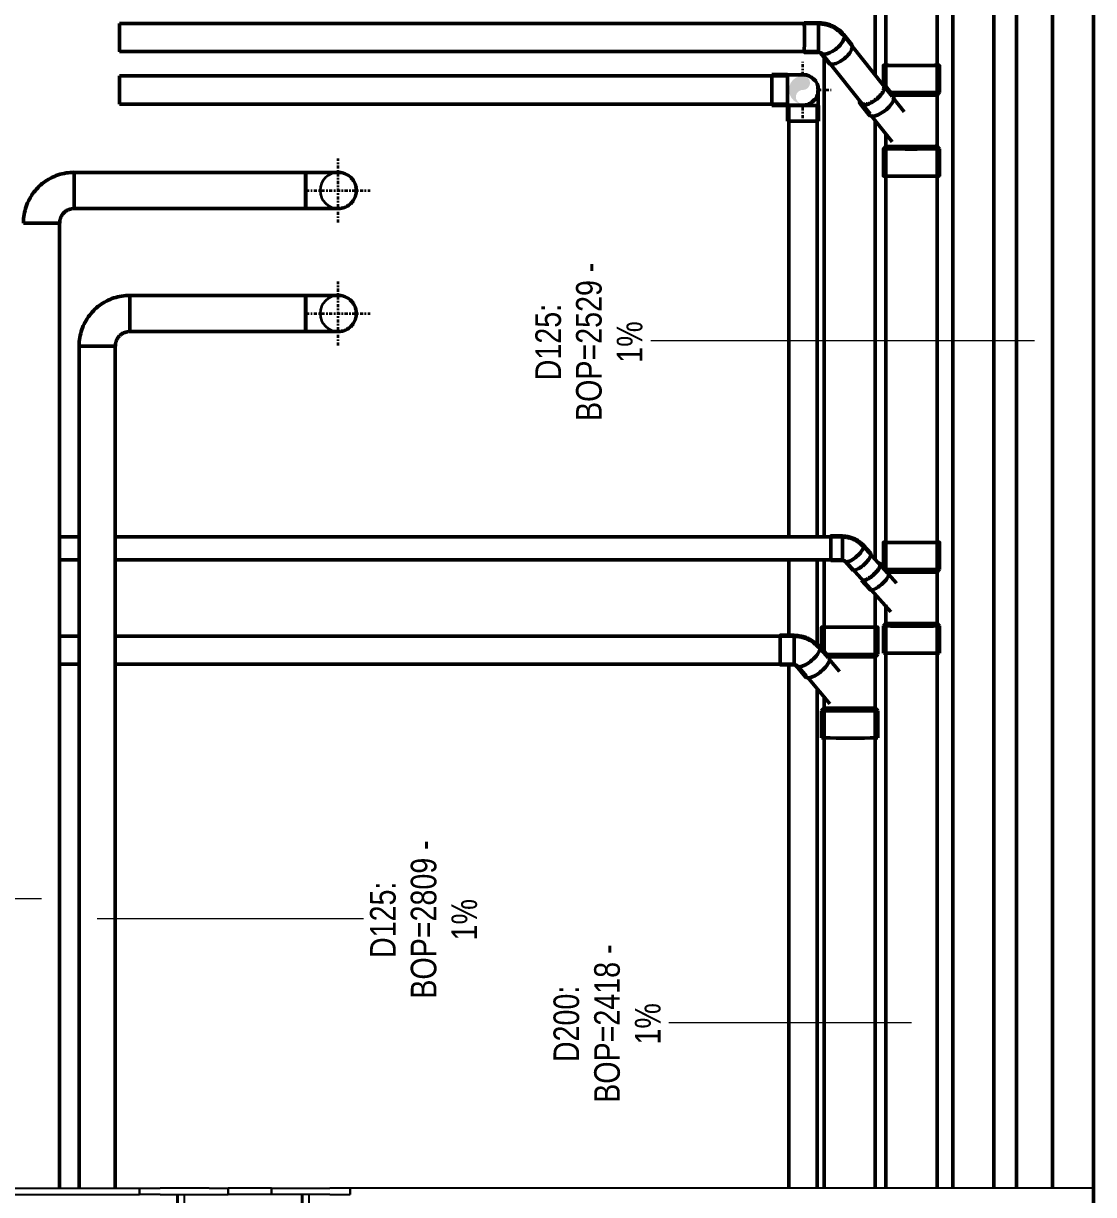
# Model space of a CAD drawing. Header units: millimetres. Extents: x -108050 to 96605, y 58136 to 140997.
# Drawn here: x -93183 to -89009, y 97613 to 102182 of the extents above; entities that cross this region are included whole.
import ezdxf

# ---------------------------------------------------------------- set-up
doc = ezdxf.new("R2010")
doc.units = ezdxf.units.MM
doc.linetypes.add('Center', pattern=[29.999999, 12, -6, 6, -6])
for name, color, linetype, lineweight in [('E-CABL-TRAY', 211, 'Continuous', 25), ('M-HVAC-DUCT', 70, 'Continuous', 50), ('P-PIPE', 3, 'Continuous', 50), ('P-PIPE-CNTR', 3, 'Center', 35), ('P-PIPE-IDEN', 2, 'Continuous', 9)]:
    doc.layers.add(name, color=color, linetype=linetype, lineweight=lineweight)
doc.styles.add('Arial', font='arial.ttf', dxfattribs={"width": 0.8, "height": 100})

# ---------------------------------------------------------------- blocks, each defined once
blk = doc.blocks.new('DSC_uPVC_Elbow_TienPhong - Standard-1995421-HẦM')
at = {"layer": 'P-PIPE'}
for p, q in [((-90203.1, 101861.8), (-90203.1, 101800.8)), ((-90201.8, 101861.8), (-90201.8, 101864.2)), ((-90082.5, 101800.8), (-90082.5, 101861.8))]:
    blk.add_line(p, q, dxfattribs=at)
at = {"layer": 'P-PIPE', "flags": 128}
blk.add_lwpolyline([(-90083.8, 101911.7), (-90083.8, 101910.3), (-90083.8, 101908.8), (-90083.8, 101907.3), (-90083.8, 101905.6), (-90083.8, 101903.9), (-90083.8, 101902.1), (-90083.8, 101900.3), (-90083.8, 101898.3), (-90083.8, 101896.4), (-90083.8, 101894.3), (-90083.8, 101892.3), (-90083.8, 101890.1), (-90083.8, 101887.9), (-90083.8, 101885.7), (-90083.8, 101883.5), (-90083.8, 101881.2), (-90083.8, 101878.9), (-90083.8, 101876.5), (-90083.8, 101874.1), (-90083.8, 101871.7), (-90083.8, 101869.3), (-90083.8, 101866.9), (-90083.8, 101864.4), (-90083.8, 101862), (-90083.8, 101861.8)], dxfattribs=at)
at = {"layer": 'P-PIPE'}
for centre, start_param, end_param in [((-90142.8, 101861.8), 2.879793, 3.141593), ((-90142.8, 101861.8), 3.141593, 6.283185), ((-90142.8, 101861.8), 0, 0.261799), ((-90142.8, 101800.8), 3.141593, 6.283185)]:
    blk.add_ellipse(centre, major_axis=(60.3, 0), ratio=0.007, start_param=start_param, end_param=end_param, dxfattribs=at)
blk = doc.blocks.new('DSC_uPVC_Elbow_TienPhong - Standard-1995428-HẦM')
at = {"layer": 'P-PIPE'}
for p, q in [((-90203.5, 101982.7), (-90264.5, 101982.7)), ((-90264.5, 101862.1), (-90203.5, 101862.1))]:
    blk.add_line(p, q, dxfattribs=at)
at = {"layer": 'P-PIPE', "flags": 128}
for points in [[(-90142.8, 101981.4), (-90142.9, 101981.4), (-90143, 101981.4), (-90143.3, 101981.4), (-90143.6, 101981.4), (-90144, 101981.4), (-90144.6, 101981.4), (-90145.2, 101981.4), (-90145.9, 101981.4), (-90146.7, 101981.4), (-90147.6, 101981.4), (-90148.6, 101981.4), (-90149.7, 101981.4), (-90150.9, 101981.4), (-90152.1, 101981.4), (-90153.5, 101981.4), (-90154.9, 101981.4), (-90156.4, 101981.4), (-90157.9, 101981.4), (-90159.6, 101981.4), (-90161.3, 101981.4), (-90163.1, 101981.4), (-90164.9, 101981.4), (-90166.8, 101981.4), (-90168.8, 101981.4), (-90170.8, 101981.4), (-90172.9, 101981.4), (-90175, 101981.4), (-90177.2, 101981.4), (-90179.4, 101981.4), (-90181.7, 101981.4), (-90184, 101981.4), (-90186.3, 101981.4), (-90188.6, 101981.4), (-90191, 101981.4), (-90193.4, 101981.4), (-90195.8, 101981.4), (-90198.2, 101981.4), (-90200.7, 101981.4), (-90203.1, 101981.4), (-90203.5, 101981.4)], [(-90203.5, 101863.4), (-90201, 101863.4), (-90198.6, 101863.4), (-90196.2, 101863.4), (-90193.8, 101863.4), (-90191.4, 101863.4), (-90189, 101863.4), (-90186.6, 101863.4), (-90184.3, 101863.4), (-90182, 101863.4), (-90179.7, 101863.4), (-90177.5, 101863.4), (-90175.3, 101863.4), (-90173.2, 101863.4), (-90171.1, 101863.4), (-90169.1, 101863.4), (-90167.1, 101863.4), (-90165.2, 101863.4), (-90163.3, 101863.4), (-90161.6, 101863.4), (-90159.8, 101863.4), (-90158.2, 101863.4), (-90156.6, 101863.4), (-90155.1, 101863.4), (-90153.7, 101863.4), (-90152.3, 101863.4), (-90151, 101863.4), (-90149.9, 101863.4), (-90148.8, 101863.4), (-90147.8, 101863.4), (-90146.8, 101863.4), (-90146, 101863.4), (-90145.3, 101863.4), (-90144.6, 101863.4), (-90144.1, 101863.4), (-90143.6, 101863.4), (-90143.3, 101863.4), (-90143, 101863.4), (-90142.9, 101863.4), (-90142.8, 101863.4)]]:
    blk.add_lwpolyline(points, dxfattribs=at)
at = {"layer": 'P-PIPE'}
for radius, start, end in [(60.3, 90, 102.3235), (59, 94.5674, 96.442), (60.3, 270, 90), (59, 77.0809, 89.9947), (59, 40, 67.3966), (59, 0, 11.7702), (59, 266.9959, 320), (59, 330.6457, 340), (59, 348.2519, 0), (60.3, 259.4881, 270)]:
    blk.add_arc((-90142.8, 101922.4), radius, start, end, dxfattribs=at)
for centre, major_axis, start_param, end_param in [((-90264.5, 101922.4), (0, 60.3), 0, 0.404751), ((-90264.5, 101922.4), (0, 60.3), 3.141593, 6.283185), ((-90264.5, 101922.4), (0, 55), 5.759587, 6.283185), ((-90203.5, 101922.4), (0, 60.3), 3.141593, 6.283185), ((-90264.5, 101922.4), (0, 60.3), 2.736842, 3.141593), ((-90264.5, 101922.4), (0, 55), 3.141593, 3.665191)]:
    blk.add_ellipse(centre, major_axis=major_axis, ratio=0.005, start_param=start_param, end_param=end_param, dxfattribs=at)
blk = doc.blocks.new('DSC_uPVC_Elbow_TienPhong - Standard-2086391-HẦM')
at = {"layer": 'P-PIPE'}
for p, q in [((-90082.6, 102184.8), (-90137.6, 102184.8)), ((-89952.4, 102099.8), (-89983.3, 102138.6)), ((-90137.6, 102068.8), (-90082.6, 102068.8)), ((-90074.1, 102066.4), (-90043.2, 102027.5))]:
    blk.add_line(p, q, dxfattribs=at)
at = {"layer": 'P-PIPE', "flags": 128}
for points in [[(-89983.9, 102138.1), (-89987, 102141.8), (-89990.2, 102145.3), (-89993.5, 102148.7), (-89996.9, 102151.9), (-90000.4, 102155), (-90004.1, 102157.9), (-90007.9, 102160.7), (-90011.7, 102163.3), (-90015.7, 102165.8), (-90019.7, 102168.1), (-90023.8, 102170.3), (-90027.9, 102172.3), (-90032.2, 102174.1), (-90036.5, 102175.8), (-90040.8, 102177.3), (-90045.2, 102178.7), (-90049.6, 102179.9), (-90054.1, 102181), (-90058.6, 102181.9), (-90063.1, 102182.6), (-90067.6, 102183.2), (-90072.2, 102183.7), (-90076.7, 102184), (-90081.3, 102184.1), (-90082.6, 102184.1)], [(-89986.9, 102135.8), (-89989.8, 102139.3), (-89992.9, 102142.7), (-89996.1, 102146), (-89999.4, 102149.1), (-90002.8, 102152.1), (-90006.4, 102154.9), (-90010, 102157.6), (-90013.8, 102160.2), (-90017.6, 102162.6), (-90021.5, 102164.8), (-90025.5, 102166.9), (-90029.5, 102168.9), (-90033.6, 102170.6), (-90037.8, 102172.3), (-90042, 102173.8), (-90046.2, 102175.1), (-90050.5, 102176.3), (-90054.9, 102177.3), (-90059.2, 102178.2), (-90063.6, 102178.9), (-90068, 102179.5), (-90072.5, 102179.9), (-90076.9, 102180.2), (-90081.3, 102180.3), (-90082.6, 102180.3)], [(-90082.6, 102069.6), (-90082, 102069.6), (-90081.3, 102069.5), (-90080.7, 102069.5), (-90080, 102069.4), (-90079.4, 102069.3), (-90078.8, 102069.2), (-90078.2, 102069.1), (-90077.7, 102068.9), (-90077.2, 102068.8), (-90076.7, 102068.6), (-90076.2, 102068.4), (-90075.8, 102068.2), (-90075.4, 102068), (-90075, 102067.9), (-90074.7, 102067.7), (-90074.4, 102067.5), (-90074.2, 102067.4), (-90074, 102067.2), (-90073.8, 102067.1), (-90073.7, 102067), (-90073.6, 102066.9), (-90073.5, 102066.8), (-90073.5, 102066.8)]]:
    blk.add_lwpolyline(points, dxfattribs=at)
at = {"layer": 'P-PIPE'}
for centre, major_axis, ratio, start_param, end_param in [((-90137.6, 102126.8), (0, 58), 0.005, 0, 0.305639), ((-90137.6, 102126.8), (0, 58), 0.005, 4.167118, 6.261513), ((-90137.6, 102127.3), (0, 55), 0.005, 5.999714, 6.261513), ((-90082.6, 102126.8), (0, 58), 0.005, 6.05279, 6.261513), ((-90082.6, 102126.8), (0, 58), 0.005, 4.167118, 5.999714), ((-90028.7, 102102.5), (44.8, 35.6), 0.431105, 3.165343, 5.957869), ((-90028.7, 102102.5), (45.4, 36.1), 0.431105, 4.387073, 6.481468), ((-90028.7, 102102.5), (44.8, 35.6), 0.431105, 5.957869, 6.306935), ((-90137.6, 102126.8), (0, 58), 0.005, 2.858121, 4.167118), ((-90082.6, 102126.8), (0, 58), 0.005, 3.11992, 4.167118), ((-90028.7, 102102.5), (45.4, 36.1), 0.431105, 3.141593, 4.387073), ((-89997.8, 102063.6), (45.4, 36.1), 0.431105, 4.387073, 6.283185), ((-89997.8, 102063.6), (45.4, 36.1), 0.431105, 3.078076, 4.387073)]:
    blk.add_ellipse(centre, major_axis=major_axis, ratio=ratio, start_param=start_param, end_param=end_param, dxfattribs=at)
blk = doc.blocks.new('M_Elbow - Welded - Generic - Standard-2092714-HẦM')
at = {"layer": 'P-PIPE'}
for p, q in [((-68.2, 127), (-70.7, 127)), ((-61.2, 127), (-68.2, 127)), ((-50, 127), (-61.2, 127)), ((-35.3, 127), (-50, 127)), ((-18.3, 127), (-35.3, 127)), ((18.3, 127), (-18.3, 127)), ((35.3, 127), (18.3, 127)), ((50, 127), (35.3, 127)), ((61.2, 127), (50, 127)), ((68.2, 127), (61.2, 127)), ((70.6, 127), (68.2, 127)), ((-127, 70.6), (-127, 68.2)), ((-127, 68.2), (-127, 61.2)), ((-127, 61.2), (-127, 50)), ((-127, 50), (-127, 35.3)), ((-127, 35.3), (-127, 18.3)), ((-127, 18.3), (-127, -18.3)), ((-127, -18.3), (-127, -35.3)), ((-127, -35.3), (-127, -50)), ((-127, -50), (-127, -61.2)), ((-127, -61.2), (-127, -68.2)), ((-127, -68.2), (-127, -70.7))]:
    blk.add_line(p, q, dxfattribs=at)
at = {"layer": 'P-PIPE', "flags": 128}
for points in [[(-70.7, 127), (-70.7, 124.7), (-70.8, 122.5), (-71.1, 120.3), (-71.4, 118), (-71.8, 115.8), (-72.3, 113.6), (-72.8, 111.4), (-73.5, 109.3), (-74.3, 107.1), (-75.1, 105.1), (-76, 103), (-77, 101), (-78.1, 99), (-79.3, 97.1), (-80.5, 95.2), (-81.8, 93.3), (-83.2, 91.6), (-84.6, 89.8), (-86.2, 88.2), (-87.7, 86.6), (-89.4, 85), (-91.1, 83.6), (-92.9, 82.2), (-94.7, 80.8), (-96.6, 79.6), (-98.5, 78.4), (-100.4, 77.3), (-102.4, 76.3), (-104.5, 75.3), (-106.6, 74.5), (-108.7, 73.7), (-110.8, 73), (-113, 72.4), (-115.2, 71.9), (-117.4, 71.5), (-119.7, 71.1), (-121.9, 70.9), (-124.1, 70.7), (-126.4, 70.7), (-127, 70.6)], [(-127, -70.7), (-119.1, -70.5), (-111.2, -70), (-103.3, -69.2), (-95.5, -68.1), (-87.7, -66.7), (-80, -65), (-72.4, -63), (-64.8, -60.6), (-57.4, -58), (-50, -55), (-42.8, -51.8), (-35.7, -48.3), (-28.8, -44.5), (-22, -40.5), (-15.4, -36.1), (-9, -31.5), (-2.7, -26.7), (3.3, -21.6), (9.2, -16.3), (14.8, -10.7), (20.2, -4.9), (25.3, 1.1), (30.3, 7.3), (34.9, 13.6), (39.3, 20.2), (43.5, 26.9), (47.3, 33.8), (50.9, 40.9), (54.2, 48.1), (57.2, 55.4), (59.9, 62.8), (62.4, 70.3), (64.5, 77.9), (66.3, 85.6), (67.8, 93.4), (69, 101.2), (69.8, 109.1), (70.4, 117), (70.6, 124.9), (70.6, 127)]]:
    blk.add_lwpolyline(points, dxfattribs=at)
blk = doc.blocks.new('M_Elbow - Welded - Generic - Standard-V247-HẦM')
at = {"layer": 'P-PIPE'}
for p, q in [((71930, 101087.1), (71930, 101089.6)), ((71930, 101080.1), (71930, 101087.1)), ((71930, 101068.9), (71930, 101080.1)), ((71930, 101054.2), (71930, 101068.9)), ((71930, 101037.2), (71930, 101054.2)), ((71930, 101018.9), (71930, 101037.2)), ((71930, 101000.6), (71930, 101018.9)), ((71930, 100983.6), (71930, 101000.6)), ((71930, 100968.9), (71930, 100983.6)), ((71930, 100957.7), (71930, 100968.9)), ((71930, 100950.7), (71930, 100957.7)), ((71930, 100948.3), (71930, 100950.7))]:
    blk.add_line(p, q, dxfattribs=at)
at = {"layer": 'P-PIPE', "flags": 128}
for points in [[(71732.3, 101018.9), (71732.4, 101021.7), (71732.5, 101024.6), (71732.8, 101027.4), (71733.2, 101030.2), (71733.7, 101032.9), (71734.3, 101035.7), (71735.1, 101038.4), (71735.9, 101041.1), (71736.8, 101043.8), (71737.9, 101046.4), (71739, 101049), (71740.3, 101051.5), (71741.6, 101054), (71743.1, 101056.4), (71744.6, 101058.8), (71746.3, 101061.1), (71748, 101063.3), (71749.8, 101065.5), (71751.7, 101067.6), (71753.7, 101069.6), (71755.8, 101071.5), (71757.9, 101073.4), (71760.2, 101075.1), (71762.4, 101076.8), (71764.8, 101078.4), (71767.2, 101079.8), (71769.7, 101081.2), (71772.2, 101082.5), (71774.7, 101083.7), (71777.4, 101084.8), (71780, 101085.7), (71782.7, 101086.6), (71785.4, 101087.3), (71788.2, 101088), (71790.9, 101088.5), (71793.7, 101089), (71796.5, 101089.3), (71799.4, 101089.5), (71802.2, 101089.6)], [(71803.4, 101089.6), (71803.9, 101089.6), (71804.6, 101089.6), (71805.5, 101089.6), (71806.6, 101089.6), (71807.9, 101089.6), (71809.4, 101089.6), (71811.1, 101089.6), (71813, 101089.6), (71815.1, 101089.6), (71817.3, 101089.6), (71819.7, 101089.6), (71822.4, 101089.6), (71825.1, 101089.6), (71828.1, 101089.6), (71831.2, 101089.6), (71834.5, 101089.6), (71837.9, 101089.6), (71841.5, 101089.6), (71845.2, 101089.6), (71849, 101089.6), (71853, 101089.6), (71857.1, 101089.6), (71861.3, 101089.6), (71865.7, 101089.6), (71870.1, 101089.6), (71874.6, 101089.6), (71879.2, 101089.6), (71883.9, 101089.6), (71888.7, 101089.6), (71893.5, 101089.6), (71898.4, 101089.6), (71903.4, 101089.6), (71908.4, 101089.6), (71913.4, 101089.6), (71918.4, 101089.6), (71923.5, 101089.6), (71928.6, 101089.6), (71930, 101089.6)], [(71803, 100948.3), (71800.1, 100948.3), (71797.3, 100948.5), (71794.5, 100948.8), (71791.7, 100949.2), (71788.9, 100949.7), (71786.2, 100950.3), (71783.4, 100951), (71780.7, 100951.8), (71778.1, 100952.8), (71775.4, 100953.8), (71772.9, 100955), (71770.3, 100956.2), (71767.9, 100957.6), (71765.4, 100959), (71763.1, 100960.6), (71760.8, 100962.2), (71758.5, 100964), (71756.4, 100965.8), (71754.3, 100967.7), (71752.3, 100969.7), (71750.3, 100971.8), (71748.5, 100973.9), (71746.7, 100976.1), (71745.1, 100978.4), (71743.5, 100980.7), (71742, 100983.1), (71740.6, 100985.6), (71739.4, 100988.1), (71738.2, 100990.7), (71737.1, 100993.3), (71736.1, 100996), (71735.3, 100998.7), (71734.5, 101001.4), (71733.9, 101004.1), (71733.3, 101006.9), (71732.9, 101009.7), (71732.6, 101012.5), (71732.4, 101015.3), (71732.3, 101018.1)], [(71930, 100948.3), (71924.9, 100948.3), (71919.8, 100948.3), (71914.8, 100948.3), (71909.7, 100948.3), (71904.7, 100948.3), (71899.8, 100948.3), (71894.9, 100948.3), (71890, 100948.3), (71885.2, 100948.3), (71880.5, 100948.3), (71875.9, 100948.3), (71871.3, 100948.3), (71866.9, 100948.3), (71862.5, 100948.3), (71858.2, 100948.3), (71854.1, 100948.3), (71850.1, 100948.3), (71846.2, 100948.3), (71842.5, 100948.3), (71838.9, 100948.3), (71835.4, 100948.3), (71832.1, 100948.3), (71828.9, 100948.3), (71825.9, 100948.3), (71823.1, 100948.3), (71820.4, 100948.3), (71817.9, 100948.3), (71815.6, 100948.3), (71813.5, 100948.3), (71811.6, 100948.3), (71809.8, 100948.3), (71808.3, 100948.3), (71806.9, 100948.3), (71805.8, 100948.3), (71804.8, 100948.3), (71804, 100948.3), (71803.5, 100948.3)]]:
    blk.add_lwpolyline(points, dxfattribs=at)
blk = doc.blocks.new('DSC_uPVC_Elbow_TienPhong - Standard-2128891-HẦM')
at = {"layer": 'P-PIPE'}
for p, q in [((-89989.1, 100182.6), (-90034.1, 100182.6)), ((-89878.4, 100114.7), (-89906.8, 100146.5)), ((-90034.1, 100086.6), (-89989.1, 100086.6)), ((-89978.4, 100082.5), (-89950, 100050.7))]:
    blk.add_line(p, q, dxfattribs=at)
at = {"layer": 'P-PIPE', "flags": 128}
for points in [[(-89907.4, 100146), (-89910.2, 100149.1), (-89913.2, 100152), (-89916.3, 100154.8), (-89919.5, 100157.5), (-89922.8, 100160.1), (-89926.2, 100162.5), (-89929.7, 100164.8), (-89933.2, 100167), (-89936.9, 100169), (-89940.6, 100170.9), (-89944.3, 100172.6), (-89948.2, 100174.2), (-89952, 100175.6), (-89956, 100176.9), (-89960, 100178.1), (-89964, 100179.1), (-89968, 100179.9), (-89972.1, 100180.6), (-89976.2, 100181.1), (-89980.3, 100181.5), (-89984.4, 100181.8), (-89988.5, 100181.9), (-89989.1, 100181.9)], [(-89910.2, 100143.5), (-89912.9, 100146.5), (-89915.8, 100149.3), (-89918.8, 100152), (-89921.9, 100154.6), (-89925, 100157.1), (-89928.3, 100159.4), (-89931.7, 100161.7), (-89935.1, 100163.7), (-89938.6, 100165.7), (-89942.2, 100167.5), (-89945.8, 100169.2), (-89949.5, 100170.7), (-89953.3, 100172.1), (-89957.1, 100173.3), (-89960.9, 100174.4), (-89964.8, 100175.4), (-89968.7, 100176.2), (-89972.7, 100176.9), (-89976.6, 100177.4), (-89980.6, 100177.8), (-89984.6, 100178), (-89988.6, 100178.1), (-89989.1, 100178.1)], [(-89989.1, 100087.4), (-89988.4, 100087.4), (-89987.7, 100087.3), (-89987.1, 100087.3), (-89986.4, 100087.2), (-89985.8, 100087.1), (-89985.1, 100086.9), (-89984.5, 100086.8), (-89983.9, 100086.6), (-89983.3, 100086.4), (-89982.7, 100086.2), (-89982.2, 100086), (-89981.6, 100085.8), (-89981.1, 100085.5), (-89980.7, 100085.3), (-89980.2, 100085), (-89979.8, 100084.7), (-89979.4, 100084.4), (-89979.1, 100084.2), (-89978.7, 100083.9), (-89978.4, 100083.6), (-89978.1, 100083.3), (-89977.9, 100083.1), (-89977.8, 100083)]]:
    blk.add_lwpolyline(points, dxfattribs=at)
at = {"layer": 'P-PIPE'}
for centre, major_axis, ratio, start_param, end_param in [((-90034.1, 100134.6), (0, 48), 0.005, 4.290523, 6.635148), ((-89989.1, 100134.6), (0, 48), 0.005, 4.290523, 6.384918), ((-89942.6, 100114.5), (35.8, 32), 0.32016, 4.43953, 6.39956), ((-89942.6, 100114.5), (35.2, 31.5), 0.32016, 6.010326, 6.359392), ((-90034.1, 100134.6), (0, 48), 0.005, 3.141593, 4.290523), ((-89989.1, 100134.6), (0, 48), 0.005, 3.505125, 4.290523), ((-89942.6, 100114.5), (35.2, 31.5), 0.32016, 3.217799, 6.010326), ((-89914.2, 100082.7), (35.8, 32), 0.32016, 4.43953, 6.272125), ((-90034.1, 100134.6), (0, 48), 0.005, 2.807051, 2.981526), ((-89989.1, 100134.6), (0, 48), 0.005, 3.141593, 3.385361), ((-89942.6, 100114.5), (35.8, 32), 0.32016, 3.130533, 4.43953), ((-89914.2, 100082.7), (35.8, 32), 0.32016, 3.141593, 4.43953)]:
    blk.add_ellipse(centre, major_axis=major_axis, ratio=ratio, start_param=start_param, end_param=end_param, dxfattribs=at)
blk = doc.blocks.new('DSC_uPVC_Elbow_TienPhong - Standard-2128912-HẦM')
at = {"layer": 'P-PIPE'}
for p, q in [((-90177.3, 99795.1), (-90232.3, 99795.1)), ((-90045, 99711.4), (-90077.9, 99750.3)), ((-90232.3, 99679.1), (-90177.3, 99679.1)), ((-90166.4, 99675.2), (-90133.4, 99636.4))]:
    blk.add_line(p, q, dxfattribs=at)
at = {"layer": 'P-PIPE', "flags": 128}
for points in [[(-90078.5, 99749.8), (-90081.8, 99753.5), (-90085.1, 99757), (-90088.7, 99760.4), (-90092.3, 99763.6), (-90096.1, 99766.7), (-90100, 99769.7), (-90104, 99772.4), (-90108, 99775), (-90112.2, 99777.5), (-90116.5, 99779.8), (-90120.8, 99781.9), (-90125.2, 99783.9), (-90129.7, 99785.7), (-90134.2, 99787.3), (-90138.8, 99788.7), (-90143.4, 99790), (-90148.1, 99791.2), (-90152.8, 99792.1), (-90157.5, 99792.9), (-90162.3, 99793.5), (-90167, 99794), (-90171.8, 99794.3), (-90176.6, 99794.4), (-90177.3, 99794.4)], [(-90081.4, 99747.4), (-90084.5, 99750.9), (-90087.8, 99754.4), (-90091.2, 99757.6), (-90094.8, 99760.8), (-90098.4, 99763.8), (-90102.2, 99766.6), (-90106, 99769.3), (-90110, 99771.8), (-90114.1, 99774.2), (-90118.2, 99776.4), (-90122.4, 99778.5), (-90126.7, 99780.4), (-90131, 99782.2), (-90135.4, 99783.7), (-90139.9, 99785.2), (-90144.4, 99786.4), (-90148.9, 99787.5), (-90153.5, 99788.4), (-90158.1, 99789.2), (-90162.7, 99789.8), (-90167.3, 99790.2), (-90172, 99790.5), (-90176.6, 99790.6), (-90177.3, 99790.6)], [(-90177.3, 99679.9), (-90176.6, 99679.9), (-90175.8, 99679.8), (-90175.1, 99679.8), (-90174.4, 99679.7), (-90173.7, 99679.5), (-90173, 99679.4), (-90172.3, 99679.3), (-90171.7, 99679.1), (-90171.1, 99678.9), (-90170.5, 99678.7), (-90169.9, 99678.5), (-90169.4, 99678.2), (-90168.9, 99678), (-90168.4, 99677.7), (-90168, 99677.5), (-90167.6, 99677.2), (-90167.2, 99677), (-90166.9, 99676.7), (-90166.6, 99676.5), (-90166.4, 99676.3), (-90166.2, 99676.1), (-90166, 99675.9), (-90165.8, 99675.7), (-90165.8, 99675.7)]]:
    blk.add_lwpolyline(points, dxfattribs=at)
at = {"layer": 'P-PIPE'}
for centre, major_axis, start_param, end_param in [((-90232.3, 99737.1), (0, 58), 4.224797, 6.580992), ((-90232.3, 99737.6), (0, 55), 6.057393, 6.319193), ((-90177.3, 99737.1), (0, 58), 6.084094, 6.319193), ((-90177.3, 99737.1), (0, 58), 4.224797, 6.057393), ((-90232.3, 99737.1), (0, 58), 3.1776, 4.224797), ((-90177.3, 99737.1), (0, 58), 3.439399, 4.224797), ((-90232.3, 99737.1), (0, 58), 2.839441, 3.141593), ((-90177.3, 99737.1), (0, 58), 3.1776, 3.383171)]:
    blk.add_ellipse(centre, major_axis=major_axis, ratio=0.005, start_param=start_param, end_param=end_param, dxfattribs=at)
blk = doc.blocks.new('E_Ladder Vertical Inside Bend - Standard-2140854-HẦM')
at = {"layer": 'E-CABL-TRAY'}
for p, q in [((-92215.2, 97613.1), (-92215.2, 97638.5)), ((-92215.2, 97638.5), (-92141.3, 97638.5)), ((-92141.3, 97638.5), (-91988.3, 97638.5)), ((-91908.3, 97638.5), (-91988.3, 97638.5)), ((-91908.3, 97638.5), (-91908.3, 97613.1)), ((-92141.3, 97613.1), (-92215.2, 97613.1)), ((-91988.3, 97613.1), (-92141.3, 97613.1)), ((-92098.3, 97613.1), (-92098.3, 97263.9)), ((-92093.3, 97263.9), (-92093.3, 97613.1)), ((-92068.4, 97263.9), (-92068.4, 97613.1)), ((-91988.3, 97613.1), (-91908.3, 97613.1)), ((-92215.2, 97238.5), (-92215.2, 97263.9)), ((-92215.2, 97263.9), (-92141.3, 97263.9)), ((-92141.3, 97238.5), (-92215.2, 97238.5)), ((-92141.3, 97263.9), (-91988.3, 97263.9)), ((-91988.3, 97238.5), (-92141.3, 97238.5)), ((-91908.3, 97263.9), (-91988.3, 97263.9)), ((-91988.3, 97238.5), (-91908.3, 97238.5)), ((-91908.3, 97263.9), (-91908.3, 97238.5))]:
    blk.add_line(p, q, dxfattribs=at)
blk = doc.blocks.new('E_Ladder Vertical Outside Bend - Standard-2140857-HẦM')
at = {"layer": 'E-CABL-TRAY'}
for p, q in [((-92730.1, 97613.1), (-92730.1, 97638.5)), ((-92730.1, 97638.5), (-92650.1, 97638.5)), ((-92458.8, 97638.5), (-92650.1, 97638.5)), ((-92458.8, 97638.5), (-92384.9, 97638.5)), ((-92384.9, 97638.5), (-92384.9, 97613.1)), ((-92650.1, 97613.1), (-92730.1, 97613.1)), ((-92650.1, 97613.1), (-92458.8, 97613.1)), ((-92584.5, 97613.1), (-92584.5, 97263.9)), ((-92579.6, 97263.9), (-92579.6, 97613.1)), ((-92554.7, 97263.9), (-92554.7, 97613.1)), ((-92458.8, 97613.1), (-92384.9, 97613.1)), ((-92730.1, 97238.5), (-92730.1, 97263.9)), ((-92730.1, 97263.9), (-92650.1, 97263.9)), ((-92650.1, 97238.5), (-92730.1, 97238.5)), ((-92458.8, 97263.9), (-92650.1, 97263.9)), ((-92650.1, 97238.5), (-92458.8, 97238.5)), ((-92458.8, 97263.9), (-92384.9, 97263.9)), ((-92458.8, 97238.5), (-92384.9, 97238.5)), ((-92384.9, 97263.9), (-92384.9, 97238.5))]:
    blk.add_line(p, q, dxfattribs=at)

msp = doc.modelspace()

# ---------------------------------------------------------------- hatches: boundary and pattern name
at = {"layer": 'P-PIPE'}
msp.add_hatch(color=256, dxfattribs=at).paths.add_polyline_path([(-90149.9, 101868.4), (-90157, 101871.5), (-90163.6, 101877.2), (-90167.6, 101883.5), (-90169.4, 101887.8), (-90170.3, 101894.9), (-90169.4, 101902), (-90166.6, 101908.7), (-90162.3, 101914.4), (-90156.6, 101918.7), (-90149.9, 101921.5), (-90135.7, 101923.4), (-90129.1, 101926.1), (-90123.4, 101930.5), (-90118.6, 101937.1), (-90116.2, 101942.8), (-90115.3, 101949.9), (-90116.2, 101957), (-90119, 101963.7), (-90123.4, 101969.4), (-90129.8, 101974), (-90135.7, 101976.5), (-90142.8, 101977.4), (-90157, 101975.5), (-90170.3, 101970), (-90181.7, 101961.3), (-90190.4, 101949.9), (-90195.9, 101936.7), (-90197.8, 101922.4), (-90195.9, 101908.2), (-90187.8, 101891.5), (-90178.6, 101881.2), (-90166.6, 101873.3), (-90156.6, 101869.2)])

# ---------------------------------------------------------------- linework, layer by layer
at = {"layer": 'E-CABL-TRAY'}
for p, q in [((-95515.2, 97638.5), (-92730.1, 97638.5)), ((-92730.1, 97638.5), (-92730.1, 97613.1)), ((-92384.9, 97613.1), (-92384.9, 97638.5)), ((-92215.2, 97638.5), (-92384.9, 97638.5)), ((-92215.2, 97638.5), (-92215.2, 97613.1)), ((-91908.3, 97613.1), (-91908.3, 97638.5)), ((-89009.2, 97638.5), (-91908.3, 97638.5)), ((-95515.2, 97613.1), (-92730.1, 97613.1)), ((-92215.2, 97613.1), (-92384.9, 97613.1))]:
    msp.add_line(p, q, dxfattribs=at)
at = {"layer": 'M-HVAC-DUCT'}
msp.add_line((-89009.2, 104250.8), (-89009.2, 94803.6), dxfattribs=at)
at = {"layer": 'P-PIPE'}
for p, q in [((-89860.6, 101979.5), (-89860.6, 106436.3)), ((-89819.6, 106436.3), (-89819.6, 101937.1)), ((-89619.6, 101912.6), (-89619.6, 106436.3)), ((-89557.7, 106436.3), (-89557.7, 97638.5)), ((-89397.7, 97638.5), (-89397.7, 106434.3)), ((-89310.4, 106422.4), (-89310.4, 97638.5)), ((-89169.1, 97638.5), (-89169.1, 106354.6)), ((-90082.6, 102181.8), (-92808.4, 102181.8)), ((-89795, 101897.1), (-89985.7, 102136.7)), ((-92808.4, 102071.8), (-90082.6, 102071.8)), ((-90071.8, 102068.2), (-89881.1, 101828.6)), ((-90060.6, 102049.6), (-90060.6, 100179.6)), ((-90203.5, 101977.4), (-92808.2, 101977.4)), ((-89829.2, 102018.6), (-89829.2, 101946.5)), ((-89610, 101912.6), (-89610, 102018.6)), ((-89790.9, 101900.4), (-89825.2, 101943.5)), ((-89747.5, 101837.3), (-89791.8, 101893)), ((-89789.6, 101881.5), (-89788.6, 101887.8)), ((-89619.6, 101902.5), (-89610, 101912.6)), ((-89619.6, 101702.6), (-89619.6, 101902.5)), ((-92808.2, 101867.4), (-90203.5, 101867.4)), ((-90197.8, 101861.8), (-90197.8, 100179.6)), ((-90087.8, 100179.6), (-90087.8, 101861.8)), ((-89919.5, 101868.4), (-89885.2, 101825.3)), ((-89877.8, 101824.5), (-89794.2, 101719.4)), ((-89873.4, 101820.2), (-89867.1, 101819.9)), ((-89860.6, 100090.3), (-89860.6, 101803.7)), ((-89819.6, 101752), (-89819.6, 101702.6)), ((-89819.6, 101702.6), (-89829.2, 101692.5)), ((-89610, 101692.5), (-89619.6, 101702.6)), ((-89829.2, 101692.5), (-89829.2, 101586.5)), ((-89819.6, 101692.5), (-89819.6, 100051.7)), ((-89619.6, 100051.7), (-89619.6, 101692.5)), ((-89610, 101586.5), (-89610, 101692.5)), ((-92082.4, 101600.9), (-92985.6, 101600.9)), ((-92985.6, 101600.9), (-92985.6, 101459.6)), ((-92082.4, 101459.6), (-92082.4, 101600.9)), ((-92985.6, 101459.6), (-92082.4, 101459.6)), ((-93042, 101403.3), (-93183.3, 101403.3)), ((-93042, 97638.5), (-93042, 101403.3)), ((-92082.4, 101120.9), (-92768.4, 101120.9)), ((-92768.4, 101120.9), (-92768.4, 100979.6)), ((-92082.4, 100979.6), (-92082.4, 101120.9)), ((-92768.4, 100979.6), (-92082.4, 100979.6)), ((-92966.1, 100923.3), (-92966.1, 97638.5)), ((-92824.8, 100923.3), (-92966.1, 100923.3)), ((-92824.8, 97638.5), (-92824.8, 100923.3)), ((-92966.1, 100179.6), (-93042, 100179.6)), ((-89989.1, 100179.6), (-92824.8, 100179.6)), ((-89829.2, 100157.7), (-89829.2, 100061.4)), ((-89610, 100051.7), (-89610, 100157.7)), ((-89812.2, 100036.2), (-89909.1, 100144.5)), ((-93042, 100089.6), (-92966.1, 100089.6)), ((-92824.8, 100089.6), (-89989.1, 100089.6)), ((-90197.8, 100089.7), (-90197.8, 99795.1)), ((-90087.8, 99758.8), (-90087.8, 100089.7)), ((-90060.6, 100089.6), (-90060.6, 99732.8)), ((-89976.2, 100084.5), (-89879.3, 99976.2)), ((-89809, 100039), (-89841.2, 100075.1)), ((-89778.3, 99998.2), (-89809.2, 100032.8)), ((-89807.9, 100028.1), (-89807.6, 100033.9)), ((-89619.6, 100041.6), (-89610, 100051.7)), ((-89619.6, 99841.6), (-89619.6, 100041.6)), ((-89914.7, 100009.3), (-89882.5, 99973.3)), ((-89877.6, 99971.3), (-89871.8, 99971)), ((-89876.3, 99972.8), (-89799.4, 99886.8)), ((-89860.6, 99720.9), (-89860.6, 99954.6)), ((-89819.6, 99913.3), (-89819.6, 99841.6)), ((-90070.2, 99826.9), (-90070.2, 99744.2)), ((-89851, 99720.9), (-89851, 99826.9)), ((-89819.6, 99841.6), (-89829.2, 99831.5)), ((-89829.2, 99831.5), (-89829.2, 99725.5)), ((-89819.6, 99831.5), (-89819.6, 97638.5)), ((-89610, 99831.5), (-89619.6, 99841.6)), ((-89619.6, 97638.5), (-89619.6, 99831.5)), ((-89610, 99725.5), (-89610, 99831.5)), ((-92966.1, 99792.1), (-93042, 99792.1)), ((-90177.3, 99792.1), (-92824.8, 99792.1)), ((-90044.9, 99706.8), (-90080.2, 99748.3)), ((-90040.9, 99710.2), (-90077.4, 99753.3)), ((-90000.2, 99654), (-90041.5, 99702.7)), ((-90039.5, 99694.2), (-90038.7, 99700.9)), ((-89860.6, 99710.8), (-89851, 99720.9)), ((-89860.6, 99510.8), (-89860.6, 99710.8)), ((-93042, 99682.1), (-92966.1, 99682.1)), ((-92824.8, 99682.1), (-90177.3, 99682.1)), ((-90197.8, 99679.2), (-90197.8, 97638.5)), ((-90169.4, 99675.2), (-90132.9, 99632.2)), ((-90164.1, 99677.2), (-90128.8, 99635.6)), ((-90125.3, 99631.5), (-90037.6, 99528.1)), ((-90124.1, 99628.5), (-90117.3, 99628.2)), ((-90087.8, 97638.5), (-90087.8, 99587.4)), ((-90060.6, 99557.9), (-90060.6, 99510.8)), ((-90060.6, 99510.8), (-90070.2, 99500.7)), ((-89851, 99500.7), (-89860.6, 99510.8)), ((-90070.2, 99500.7), (-90070.2, 99394.7)), ((-90060.6, 99500.7), (-90060.6, 97638.5)), ((-89860.6, 97638.5), (-89860.6, 99500.7)), ((-89851, 99394.7), (-89851, 99500.7))]:
    msp.add_line(p, q, dxfattribs=at)
at = {"layer": 'P-PIPE', "lineweight": 35}
for centre, start, end in [((-91955.4, 101530.3), 0, 180), ((-91955.4, 101530.3), 180, 0), ((-91955.4, 101050.3), 0, 180), ((-91955.4, 101050.3), 180, 0)]:
    msp.add_arc(centre, 70.7, start, end, dxfattribs=at)
at = {"layer": 'P-PIPE'}
for centre, major_axis, ratio, start_param, end_param in [((-92808.4, 102126.8), (0, 55), 0.005, 0, 1.570796), ((-92808.4, 102126.8), (0, 55), 0.005, 4.712389, 6.283185), ((-92808.4, 102126.8), (0, 55), 0.005, 1.570796, 3.141593), ((-92808.4, 102126.8), (0, 55), 0.005, 3.141593, 4.712389), ((-92808.2, 101922.4), (0, 55), 0.005, 0, 1.570796), ((-92808.2, 101922.4), (0, 55), 0.005, 4.712389, 6.283185), ((-89719.6, 102018.6), (109.6, 0), 0.005, 2.744904, 5.362898), ((-89719.6, 102018.6), (100, 0), 0.005, 3.141593, 3.375262), ((-89719.6, 102018.6), (100, 0), 0.005, 3.466563, 3.598025), ((-89719.6, 102018.6), (100, 0), 0.005, 3.728363, 3.859824), ((-89719.6, 102018.6), (100, 0), 0.005, 3.990162, 4.121624), ((-89719.6, 102018.6), (100, 0), 0.005, 4.251962, 4.315701), ((-89719.6, 102018.6), (100, 0), 0.005, 5.101099, 5.168821), ((-89719.6, 102018.6), (100, 0), 0.005, 5.299159, 5.362898), ((-89719.6, 102018.6), (100, 0), 0.005, 5.362898, 5.430621), ((-89719.6, 102018.6), (109.6, 0), 0.005, 5.362898, 6.69883), ((-89719.6, 102018.6), (100, 0), 0.005, 5.560959, 5.69242), ((-89719.6, 102018.6), (100, 0), 0.005, 5.822758, 5.954219), ((-89719.6, 102018.6), (100, 0), 0.005, 6.052884, 6.283185), ((-89872.3, 101905.9), (47.2, 37.5), 0.431105, 5.203248, 6.688124), ((-89872.3, 101905.9), (43, 34.2), 0.431105, 6.146503, 6.250445), ((-89872.3, 101905.9), (43, 34.2), 0.431105, 5.874024, 5.988646), ((-92808.2, 101922.4), (0, 55), 0.005, 1.570796, 3.141593), ((-92808.2, 101922.4), (0, 55), 0.005, 3.141593, 4.712389), ((-89872.3, 101905.9), (47.2, 37.5), 0.431105, 2.738122, 5.203248), ((-89872.3, 101905.9), (43, 34.2), 0.431105, 4.565027, 4.679649), ((-89872.3, 101905.9), (43, 34.2), 0.431105, 4.826827, 4.941449), ((-89872.3, 101905.9), (43, 34.2), 0.431105, 5.088626, 5.203248), ((-89872.3, 101905.9), (43, 34.2), 0.431105, 5.350425, 5.465047), ((-89872.3, 101905.9), (43, 34.2), 0.431105, 5.612225, 5.726847), ((-89838.1, 101862.9), (47.2, 37.5), 0.431105, 5.203248, 6.250445), ((-89719.6, 101912.6), (109.6, 0), 0.005, 3.876403, 5.362898), ((-89719.6, 101902.5), (100, 0), 0.005, 3.886661, 6.410096), ((-89719.6, 101912.6), (109.6, 0), 0.005, 5.362898, 6.410096), ((-89872.3, 101905.9), (43, 34.2), 0.431105, 3.141593, 3.370652), ((-89872.3, 101905.9), (43, 34.2), 0.431105, 3.51783, 3.632452), ((-89872.3, 101905.9), (43, 34.2), 0.431105, 3.791296, 3.894251), ((-89872.3, 101905.9), (43, 34.2), 0.431105, 4.041428, 4.15605), ((-89838.1, 101862.9), (47.2, 37.5), 0.431105, 3.108853, 5.203248), ((-89872.3, 101905.9), (43, 34.2), 0.431105, 4.303228, 4.41785), ((-89719.6, 101702.6), (100, 0), 0.005, 3.006704, 3.792102), ((-89719.6, 101702.6), (100, 0), 0.005, 3.792102, 6.410096), ((-89719.6, 101692.5), (109.6, 0), 0.005, 3.006704, 5.362898), ((-89719.6, 101692.5), (109.6, 0), 0.005, 5.362898, 6.410096), ((-89719.6, 101586.5), (109.6, 0), 0.005, 3.006704, 5.362898), ((-89719.6, 101586.5), (109.6, 0), 0.005, 5.362898, 6.410096), ((-89719.6, 100157.7), (109.6, 0), 0.005, 2.732159, 5.177227), ((-89719.6, 100157.7), (100, 0), 0.005, 3.141593, 3.344631), ((-89719.6, 100157.7), (100, 0), 0.005, 3.504752, 3.656239), ((-89719.6, 100157.7), (100, 0), 0.005, 3.766551, 3.897843), ((-89719.6, 100157.7), (100, 0), 0.005, 4.041339, 4.159642), ((-89719.6, 100157.7), (100, 0), 0.005, 4.29015, 4.391828), ((-89719.6, 100157.7), (100, 0), 0.005, 4.915427, 4.94504), ((-89719.6, 100157.7), (100, 0), 0.005, 5.075548, 5.177227), ((-89719.6, 100157.7), (100, 0), 0.005, 5.177227, 5.206839), ((-89719.6, 100157.7), (109.6, 0), 0.005, 5.177227, 6.697533), ((-89719.6, 100157.7), (100, 0), 0.005, 5.337347, 5.468639), ((-89719.6, 100157.7), (100, 0), 0.005, 5.599147, 5.730438), ((-89719.6, 100157.7), (100, 0), 0.005, 5.860946, 5.962625), ((-89719.6, 100157.7), (100, 0), 0.005, 6.122745, 6.283185), ((-89878, 100042.2), (36.8, 32.9), 0.32016, 5.050001, 6.689133), ((-89878, 100042.2), (33.5, 30), 0.32016, 5.504237, 5.666792), ((-89878, 100042.2), (33.5, 30), 0.32016, 6.097198, 6.283185), ((-89878, 100042.2), (33.5, 30), 0.32016, 5.770521, 5.928591), ((-89878, 100042.2), (36.8, 32.9), 0.32016, 3.308477, 5.050001), ((-89878, 100042.2), (33.5, 30), 0.32016, 3.22358, 3.297075), ((-89878, 100042.2), (33.5, 30), 0.32016, 3.479205, 3.572397), ((-89878, 100042.2), (33.5, 30), 0.32016, 3.741004, 3.834196), ((-89878, 100042.2), (33.5, 30), 0.32016, 4.002803, 4.095995), ((-89878, 100042.2), (33.5, 30), 0.32016, 4.226432, 4.334184), ((-89878, 100042.2), (33.5, 30), 0.32016, 4.488232, 4.619594), ((-89878, 100042.2), (33.5, 30), 0.32016, 4.750031, 4.881394), ((-89878, 100042.2), (33.5, 30), 0.32016, 5.01183, 5.050001), ((-89878, 100042.2), (33.5, 30), 0.32016, 5.050001, 5.143193), ((-89878, 100042.2), (33.5, 30), 0.32016, 5.23969, 5.404992), ((-89845.8, 100006.2), (36.8, 32.9), 0.32016, 5.050001, 6.358998), ((-89719.6, 100051.7), (109.6, 0), 0.005, 3.530803, 5.177227), ((-89719.6, 100041.6), (100, 0), 0.005, 3.535408, 3.60643), ((-89719.6, 100041.6), (100, 0), 0.005, 3.60643, 6.224424), ((-89719.6, 100051.7), (109.6, 0), 0.005, 5.177227, 6.283185), ((-89845.8, 100006.2), (36.8, 32.9), 0.32016, 3.141593, 5.050001), ((-89960.6, 99826.9), (109.6, 0), 0.005, 2.736502, 5.270441), ((-89960.6, 99826.9), (100, 0), 0.005, 3.141593, 3.289816), ((-89960.6, 99826.9), (100, 0), 0.005, 3.437846, 3.551615), ((-89960.6, 99826.9), (100, 0), 0.005, 3.699645, 3.813415), ((-89960.6, 99826.9), (109.6, 0), 0.005, 5.270441, 6.686711), ((-89960.6, 99826.9), (100, 0), 0.005, 5.501141, 5.64601), ((-89960.6, 99826.9), (100, 0), 0.005, 5.765202, 5.90781), ((-89960.6, 99826.9), (100, 0), 0.005, 6.05584, 6.283185), ((-89719.6, 99831.5), (109.6, 0), 0.005, 3.082832, 5.177227), ((-89719.6, 99841.6), (100, 0), 0.005, 3.082832, 3.60643), ((-89719.6, 99841.6), (100, 0), 0.005, 3.60643, 6.224424), ((-89719.6, 99831.5), (109.6, 0), 0.005, 5.177227, 6.283185), ((-89960.6, 99826.9), (100, 0), 0.005, 3.961444, 4.075214), ((-89960.6, 99826.9), (100, 0), 0.005, 4.205856, 4.337014), ((-89960.6, 99826.9), (100, 0), 0.005, 4.467656, 4.485043), ((-89960.6, 99826.9), (100, 0), 0.005, 5.008642, 5.122412), ((-89960.6, 99826.9), (100, 0), 0.005, 5.253054, 5.270441), ((-89960.6, 99826.9), (100, 0), 0.005, 5.270441, 5.384211), ((-90123.4, 99714.2), (46, 39), 0.377477, 5.125073, 6.627227), ((-90123.4, 99714.2), (46, 39), 0.377477, 3.030678, 5.125073), ((-90086.9, 99671.2), (46, 39), 0.377477, 5.125073, 6.364147), ((-89960.6, 99720.9), (109.6, 0), 0.005, 3.747922, 5.270441), ((-89960.6, 99710.8), (100, 0), 0.005, 3.75894, 6.317639), ((-89960.6, 99720.9), (109.6, 0), 0.005, 5.270441, 6.317639), ((-89719.6, 99725.5), (109.6, 0), 0.005, 3.082832, 5.177227), ((-89719.6, 99725.5), (109.6, 0), 0.005, 5.177227, 6.283185), ((-90086.9, 99671.2), (46, 39), 0.377477, 3.030678, 5.125073), ((-89960.6, 99510.8), (100, 0), 0.005, 3.176046, 3.699645), ((-89960.6, 99510.8), (100, 0), 0.005, 3.699645, 6.317639), ((-89960.6, 99500.7), (109.6, 0), 0.005, 3.176046, 5.270441), ((-89960.6, 99500.7), (109.6, 0), 0.005, 5.270441, 6.317639), ((-89960.6, 99394.7), (109.6, 0), 0.005, 3.141593, 5.270441), ((-89960.6, 99394.7), (109.6, 0), 0.005, 5.270441, 6.317639)]:
    msp.add_ellipse(centre, major_axis=major_axis, ratio=ratio, start_param=start_param, end_param=end_param, dxfattribs=at)
at = {"layer": 'P-PIPE-CNTR'}
for p, q in [((-90142.8, 101981.2), (-90142.8, 102032.4)), ((-90083.8, 101922.4), (-90032.8, 101922.4)), ((-90142.8, 101812.4), (-90142.8, 101864)), ((-91955.4, 101405.3), (-91955.4, 101655.3)), ((-92080.4, 101530.3), (-91830.4, 101530.3)), ((-91955.4, 100925.3), (-91955.4, 101175.3)), ((-92080.4, 101050.3), (-91830.4, 101050.3))]:
    msp.add_line(p, q, dxfattribs=at)
at = {"layer": 'P-PIPE-IDEN'}
for p, q in [((-89239.8, 100943.2), (-90736.3, 100943.2)), ((-93112.6, 98766.4), (-94138.2, 98766.4)), ((-92895.4, 98689.7), (-91857, 98689.7)), ((-89719.6, 98283.4), (-90665.5, 98283.4))]:
    msp.add_line(p, q, dxfattribs=at)

# ---------------------------------------------------------------- block references
at = {"layer": 'E-CABL-TRAY'}
for name in ['E_Ladder Vertical Outside Bend - Standard-2140857-HẦM', 'E_Ladder Vertical Inside Bend - Standard-2140854-HẦM']:
    msp.add_blockref(name, (0, 0), dxfattribs=at)
at = {"layer": 'P-PIPE'}
for name in ['DSC_uPVC_Elbow_TienPhong - Standard-2086391-HẦM', 'DSC_uPVC_Elbow_TienPhong - Standard-1995428-HẦM', 'DSC_uPVC_Elbow_TienPhong - Standard-1995421-HẦM', 'DSC_uPVC_Elbow_TienPhong - Standard-2128891-HẦM', 'DSC_uPVC_Elbow_TienPhong - Standard-2128912-HẦM']:
    msp.add_blockref(name, (0, 0), dxfattribs=at)
at = {"layer": 'P-PIPE', "rotation": 180}
for name, p in [('M_Elbow - Welded - Generic - Standard-2092714-HẦM', (-93112.6, 101530.3)), ('M_Elbow - Welded - Generic - Standard-V247-HẦM', (-20152.5, 202549.2)), ('M_Elbow - Welded - Generic - Standard-2092714-HẦM', (-92895.4, 101050.3)), ('M_Elbow - Welded - Generic - Standard-V247-HẦM', (-20152.5, 202069.2))]:
    msp.add_blockref(name, p, dxfattribs=at)

# ---------------------------------------------------------------- texts
at = {"layer": 'P-PIPE-IDEN', "char_height": 100, "attachment_point": 1, "rotation": 90, "style": 'Arial'}
for s, insert, width in [('BOP=2529 -', (-91027.9, 100630.8), 750.379), ('D125:', (-91186.6, 100789.6), 365.569), ('1%', (-90869.1, 100858.3), 198.818), ('BOP=2809 -', (-91672.6, 98377.3), 750.379), ('D125:', (-91831.4, 98536), 365.569), ('1%', (-91513.9, 98604.8), 198.818), ('BOP=2418 -', (-90957.1, 97971), 750.379), ('D200:', (-91115.9, 98129.7), 365.569), ('1%', (-90798.4, 98198.5), 198.818)]:
    msp.add_mtext(s, dxfattribs=dict(at, insert=insert, width=width))

doc.saveas('drawing.dxf')
